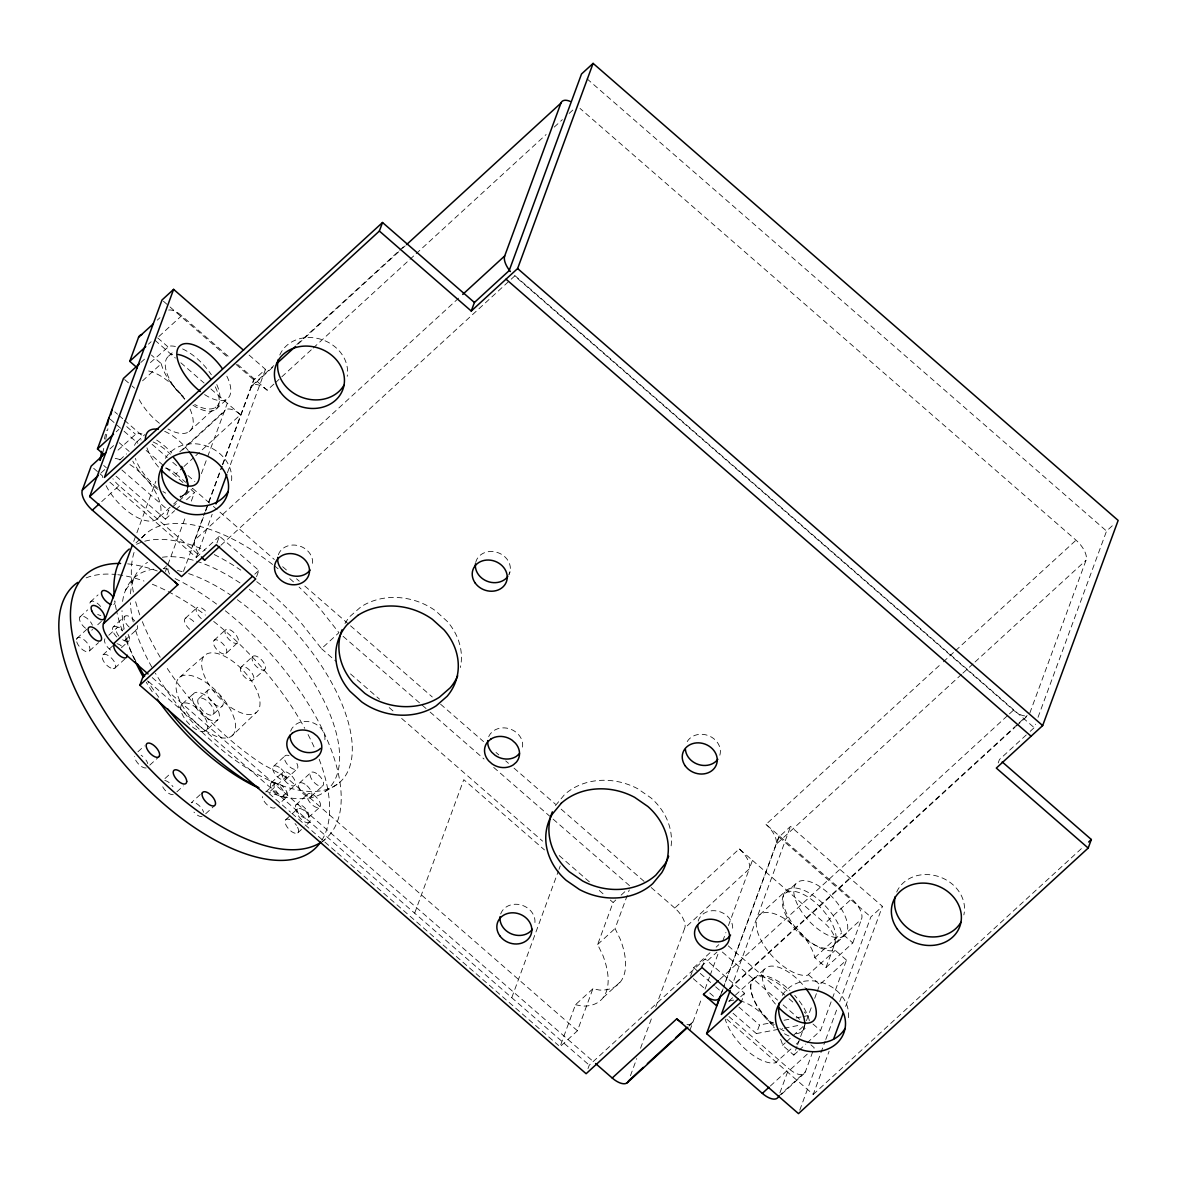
<?xml version="1.0" encoding="UTF-8"?>
<svg xmlns="http://www.w3.org/2000/svg" width="1177" height="1177" viewBox="0 0 1177 1177"><rect width="100%" height="100%" fill="white"/><g stroke="black" fill="none" stroke-linecap="round" stroke-linejoin="round"><path stroke-width="0.75" stroke-dasharray="5 3.75" d="M104.4 439.05L106.268 430.282M102.723 453.263L103.841 448.01M105.695 439.242L107.931 428.722M133.737 541.361L136.267 534.49M136.9 532.769L155.85 481.261M116.023 476.17L165.398 519.16L168.561 510.583L171.195 508.155M165.398 571.507L166.663 568.064M167.928 564.636L185.613 516.556M191.307 501.108L194.47 492.516L190.321 488.911M201.414 473.64L207.093 458.177M207.726 456.47L227.308 403.24M191.513 548.703L204.769 512.657M205.401 510.936L207.932 504.065M208.564 502.358L221.835 466.298M222.468 464.577L254.041 378.729M183.465 571.419L205.033 512.775M205.681 511.053L208.211 504.153M208.844 502.432L222.173 466.21M222.806 464.488L253.908 379.98L265.487 369.357L249.038 355.027M109.902 482.217L196.294 557.427L212.169 514.29M227.396 472.874L265.487 369.357M216.951 543.024L219.466 536.182L258.852 570.462L255.703 579.01M508.773 575.067L510.024 571.654M414.687 913.117L463.782 779.66L544.48 849.912M511.789 997.64L558.384 871.039M559.001 869.332L560.267 865.904M592.899 988.754L575.465 1004.731L560.017 1046.75L577.451 1030.758L592.899 988.754L599.446 990.063A89.231 41.769 47.5 0 0 620.294 939.29L615.071 928.521L629.283 889.871M575.465 1004.731L581.997 1006.041A89.231 41.769 47.5 0 0 602.845 955.283L597.636 944.498L613.085 902.494L615.762 900.037M588 1068.584L589.265 1065.17L705.141 958.946L744.526 993.226L741.378 1001.774M630.431 1075.749L636.757 1058.564M640.538 1048.266L651.911 1017.355M655.707 1007.056L684.764 928.064L749.278 868.92L752.441 860.358L739.274 848.897L674.759 908.041A17.832 8.342 47.5 0 1 684.764 928.064M690.531 976.277L693.694 967.7L710.864 951.958M701.992 967.494L705.141 958.946M689.899 1030.331L701.904 997.713M705.067 989.121L709.481 977.101M710.114 975.395L718.97 951.354M722.752 941.056L725.915 932.464M728.431 925.593L749.278 868.92A17.832 8.342 47.5 0 0 739.274 848.897M720.427 995.521L722.958 988.665M779.174 835.847L723.59 986.944L778.953 837.024L790.547 826.401L882.426 906.378L844.336 1009.91M721.839 992.24L723.105 988.798M730.873 988.592L790.547 826.401M733.05 1013.279L756.37 1033.583L759.533 1025.005L773.48 1022.313M779.91 1092.83L787.487 1072.247L807.54 1053.871M780.645 1039.291A39.268 18.376 47.5 0 1 782.322 1043.984L782.558 1045.308L793.798 1055.092L796.961 1046.5M797.594 1044.779L805.186 1024.137M806.451 1020.709L812.145 1005.246M814.675 998.361L816.573 993.197M817.206 991.475L819.736 984.605L846.469 960.094L835.229 950.31L834.375 950.692A39.268 18.376 47.5 0 1 788.811 917.663A39.268 18.376 47.5 0 1 799.448 888.767A39.268 18.376 47.5 0 1 841.32 931.831L841.54 933.155L852.781 942.939L826.048 967.45L814.808 957.666L814.572 956.342A39.268 18.376 47.5 0 0 772.715 913.264A39.268 18.376 47.5 0 0 762.078 942.174A39.268 18.376 47.5 0 0 807.628 975.203L835.229 950.31M826.048 967.45L834.876 943.439L861.608 918.928A17.846 8.357 47.5 0 0 851.604 898.89L766.006 824.386L942.012 663.048M778.644 1096.258L805.392 1071.747L814.219 1047.736L810.482 1044.485M807.157 1042.837L820.531 1030.581L846.469 960.094M852.781 942.939L861.608 918.928M799.757 1110.176L825.151 1041.189M825.783 1039.453L837.2 1008.409M839.745 1001.509L870.833 917.001L882.426 906.378M726.827 1019.238L813.233 1094.448L829.094 1051.311M998.199 762.946L999.45 759.533L1028.875 732.565M1029.831 713.041L1086.047 560.223A17.846 8.357 47.5 0 0 1076.043 540.184L580.011 108.416M1030.213 731.344L1034.215 727.666L1035.495 724.208M1038.026 717.323L1106.557 531.048L1114.281 523.956M226.028 653.559L226.661 652.647A8.916 4.178 47.5 0 0 221.659 642.627A8.916 4.178 47.5 0 0 213.493 641.185L213.317 642.48A8.916 4.178 47.5 0 0 218.51 651.205A8.916 4.178 47.5 0 0 226.028 653.559L238.284 641.995A8.916 4.178 47.5 0 0 233.281 631.975A8.916 4.178 47.5 0 0 225.116 630.519L224.939 631.828A8.916 4.178 47.5 0 0 230.133 640.538A8.916 4.178 47.5 0 0 237.651 642.907M241.197 666.991L240.564 667.903A8.916 4.178 47.5 0 0 243.919 676.289A8.916 4.178 47.5 0 0 252.055 680.747L264.722 669.625A8.916 4.178 47.5 0 0 262 660.326A8.916 4.178 47.5 0 0 252.82 656.339L241.197 666.991A8.916 4.178 47.5 0 1 250.377 670.978A8.916 4.178 47.5 0 1 253.099 680.277M252.82 656.339L252.187 657.252A8.916 4.178 47.5 0 0 255.541 665.638A8.916 4.178 47.5 0 0 263.677 670.081L264.722 669.625M125.571 590.133L133.884 578.628M555.47 805.583L564.474 794.652A62.263 53.48 20.2 0 1 637.787 788.781L651.013 797.932A62.263 53.48 20.2 0 1 670.861 847.793M232.016 735.816A39.268 18.376 47.5 0 0 205.033 681.836A39.268 18.376 47.5 0 0 180.434 702.095A39.268 18.376 47.5 0 0 232.016 735.816L256.483 712.32A38.473 18.008 47.5 0 0 230.045 659.414A38.473 18.008 47.5 0 0 205.946 679.276A38.473 18.008 47.5 0 0 256.483 712.32M157.277 320.159L159.954 317.702M148.449 344.17L151.112 341.713M158.895 336.519L181.626 315.686L230.81 358.514M140.799 362.545L146.139 357.646M150.391 362.59L169.223 346.112A39.268 18.376 47.5 0 1 175.417 346.465M168.502 356.234L174.946 350.334M142.579 380.818L161.293 363.664L151.392 355.042M116.199 431.812L118.877 429.37M109.888 448.967L113.904 445.289M118.024 450.129L135.988 433.93A39.268 18.376 47.5 0 1 141.946 433.886M101.045 472.977L105.062 469.299M137.047 441.713L144.771 434.637M119.819 460.001L126.513 453.881M101.708 501.593L119.083 485.66L199.413 555.588M189.173 431.591L215.906 407.08M215.965 409.228L227.558 398.606M179.728 451.88L225.425 409.993M252.158 385.482L273.814 365.62M296.839 344.523L398.37 251.451M399.724 250.201L405.138 245.243M182.494 450.011L224.16 411.818A17.846 8.357 47.5 0 1 240.476 414.701L194.779 456.602M272.549 367.445L250.892 387.307A17.846 8.357 47.5 0 1 267.208 390.19L273.991 383.996M298.281 343.875L401.166 249.553M402.519 248.318L405.226 245.831M165.722 468.255A17.846 8.357 47.5 0 1 175.961 473.845L182.685 467.681M184.024 466.46L193.44 457.824M275.344 382.746L311.89 349.245M313.244 347.995L414.79 254.923M416.143 253.688L546.113 134.546M554.235 127.101L562.356 119.642M569.124 113.448L573.184 109.726M106.062 485.66A39.268 18.376 47.5 0 0 157.615 518.689L172.313 505.213M173.652 503.977L178.992 499.077M180.331 497.856L184.348 494.178M184.509 494.708L190.954 488.808M172.519 506.949L177.801 502.108M179.125 500.887L192.337 488.779M135.988 542.862L140.019 539.169M141.358 537.948L146.728 533.019M165.398 519.16L174.652 510.686M175.976 509.464L181.258 504.624M186.54 499.784L194.47 492.516M90.291 602.006L98.029 594.9M79.904 616.998L87.657 609.892M76.888 638.405L88.51 627.753M97.72 624.752L101.59 621.191M163.897 568.329L166.59 565.872M458.662 298.134L194.661 540.125A17.846 8.357 47.5 0 0 200.37 555.735M116.817 636.978L115.993 636.154A8.916 4.178 47.5 0 1 113.272 626.855L124.894 616.204A8.916 4.178 47.5 0 1 134.075 620.191L134.796 621.088M89.54 650.896L98.574 642.598M108.799 635.227L116.552 628.121A8.916 4.178 47.5 0 1 123.585 629.371M196.294 557.427L219.466 536.182M220.923 545.275L514.702 275.977L1013.5 710.158A17.846 8.357 47.5 0 0 1026.491 715.807M102.987 654.824L114.61 644.172M125.174 640.141L136.797 629.489M121.452 647.718L129.19 640.612M114.89 668.109L125.218 658.634M185.304 618.337L196.927 607.685M254.806 574.17L258.852 570.462M214.126 640.273L225.749 629.607M182.303 703.949L193.925 693.282M137.9 751.823L144.359 745.909M198.692 698.608L207.991 690.075M149.803 765.109L158.851 756.826M212.978 714.557A10.711 5.017 47.5 0 0 205.622 699.829A10.711 5.017 47.5 0 0 198.913 705.361A10.711 5.017 47.5 0 0 212.978 714.557L222.276 706.023A10.711 5.017 47.5 0 0 214.92 691.311A10.711 5.017 47.5 0 0 208.211 696.828A10.711 5.017 47.5 0 0 222.276 706.023M206.107 730.534A17.846 8.357 47.5 0 0 193.852 705.979A17.846 8.357 47.5 0 0 182.67 715.189A17.846 8.357 47.5 0 0 206.107 730.534L217.73 719.868A17.846 8.357 47.5 0 0 205.475 695.327A17.846 8.357 47.5 0 0 194.293 704.537A17.846 8.357 47.5 0 0 217.73 719.868M164.971 778.541L170.135 773.804M256.733 581.659A167.928 78.609 47.5 0 1 302.033 624.045L321.498 648.674L338.932 632.682L319.482 608.068A167.928 78.609 47.5 0 0 299.076 587.073M176.874 791.841L183.332 785.912M200.252 794.563L191.218 802.846A8.916 4.178 47.5 0 1 197.868 804.494A8.916 4.178 47.5 0 1 203.65 812.307M205.695 813.763L214.744 805.48M273.535 766.359L285.158 755.708M271.21 782.808L282.833 772.141M265.825 791.959L274.874 783.676A8.916 4.178 47.5 0 1 282.392 786.03L284.04 787.663A8.916 4.178 47.5 0 1 286.776 796.961L279.023 804.068M577.451 1030.758L285.849 776.938L268.415 792.915L290.528 812.159M285.437 779.645L297.06 768.993M283.113 796.093L294.736 785.442M299.252 783.176L310.875 772.524M295.868 804.98L307.491 794.328M285.864 819.575L291.028 814.852M292.323 813.66L297.487 808.923A8.916 4.178 47.5 0 1 305.005 811.277L306.667 812.91A8.916 4.178 47.5 0 1 309.389 822.223L305.505 825.768M311.155 796.476L322.778 785.809M308.506 817.471L320.129 806.819M297.766 832.875L304.225 826.945M322.277 841.864L324.852 839.495M621.132 895.123L625.149 891.43M597.636 944.498L615.071 928.521M943.365 661.812L954.194 651.881M955.547 650.646L1076.043 540.184M603.168 997.625L620.603 981.647M961.506 674.406L776.026 844.424A17.846 8.357 47.5 0 0 766.006 824.386M962.86 673.156L973.688 663.24M975.042 661.989L1086.047 560.223M716.146 947.117L718.794 944.69M701.095 966.582L716.955 952.061M759.827 914.691L786.574 890.18M785.442 893.255L797.02 882.632M719.721 979.47L1008.086 715.13M1009.439 713.88L1013.5 710.158M689.031 1025.447L693.062 1021.754A17.846 8.357 47.5 0 1 686.971 1024.461M729.269 988.562L1017.649 724.223M1019.002 722.972L1027.124 715.528M689.104 1026.05L691.796 1023.578M729.357 989.151L1015.03 727.283M1016.384 726.047L1027.212 716.116M728.916 1001.112L754.325 977.822M753.986 978.749L765.58 968.127M740.657 996.772L744.526 993.226M834.876 943.439A17.846 8.357 47.5 0 0 824.871 923.401L851.604 898.89M814.808 957.666L841.54 933.155M832.904 946.249A35.575 16.655 47.5 0 0 808.452 897.33A35.575 16.655 47.5 0 0 786.162 915.691A35.575 16.655 47.5 0 0 832.904 946.249L844.483 935.627A35.575 16.655 47.5 0 0 820.045 886.708A35.575 16.655 47.5 0 0 797.741 905.069A35.575 16.655 47.5 0 0 844.483 935.627M782.558 1045.308L785.236 1042.866M786.574 1041.645L803.95 1025.711M801.449 1031.743L807.878 1025.844M790.959 1048.987L775.393 1062.846A39.268 18.376 47.5 0 1 725.209 1019.164M796.299 1044.087L798.977 1041.63M793.798 1055.092L797.8 1051.414M799.139 1050.193L805.833 1044.073M770.346 1086.018L789.061 1068.863A17.846 8.357 47.5 0 0 805.392 1071.747M781.396 1094.419L804.126 1073.586M813.233 1094.448L1083.237 846.94M179.654 677.334L205.166 655.015M325.367 791.356L337.755 783.956M783.941 1020.282L789.164 1019.267M796.138 1017.928L801.375 1016.913M803.111 1016.575L808.349 1015.56L804.2 1011.955M756.37 1033.583L782.528 1028.521M784.265 1028.183L799.963 1025.152M285.849 776.938L262.118 763.961A167.928 78.609 47.5 0 1 165.972 666.462M587.058 78.83L1106.557 531.048M514.717 275.447L1034.215 727.666M237.651 364.458L267.208 390.19M163.397 301.194L229.221 358.485M236.077 364.458L253.908 379.98M778.953 837.024L870.833 917.001M157.718 337.917L167.767 346.656M154.893 340.197L175.388 358.043M180.846 362.796L204.077 383.025M210.918 388.969L240.476 414.701M752.441 860.358L824.871 923.401M124.659 379.553L130.853 384.938M132.089 386.027L134.561 388.175M808.496 974.821L819.736 984.605M114.787 411.832L117.553 414.245M118.936 415.452L123.07 419.056M124.453 420.248L142.402 435.873M152.068 444.288L167.252 457.5M172.769 462.311L178.286 467.122M187.952 475.523L194.852 481.54M728.269 945.867L787.634 997.537M789.017 998.743L793.151 1002.348M126.704 426.633L135.414 434.21M813.042 1024.064L820.531 1030.581M175.961 473.845L185.657 482.29M192.587 488.323L211.978 505.198M213.375 506.404L274.329 559.472M282.642 566.711L286.805 570.33M296.501 578.775L299.267 581.188M304.814 586.014L349.157 624.604M350.54 625.811L432.283 696.975M440.595 704.214L483.556 741.598M496.017 752.456L498.798 754.869M505.713 760.901L508.493 763.314M514.025 768.14L555.603 804.318M561.135 809.143L644.275 881.514M651.205 887.546L674.759 908.041M110.255 419.218L122.673 430.032M124.056 431.223L137.856 443.243M146.139 450.453L183.421 482.908M722.354 952.031L777.57 1000.097M783.102 1004.908L799.669 1019.326M343.081 636.301L428.752 710.879M430.135 712.085L484.027 759.003M493.707 767.419L551.748 817.941M553.131 819.148L630.519 886.516M119.157 442.699L129.176 451.424M121.922 469.991L168.561 510.583M693.694 967.7L714.262 985.605M715.631 986.797L721.118 991.578M738.95 1007.1L759.533 1025.005M321.498 648.674L336.696 661.901M350.511 673.935L379.538 699.197M389.204 707.612L394.736 712.423M401.651 718.441L542.612 841.143M559.193 855.576L590.972 883.25M599.27 890.474L603.404 894.079M610.319 900.096L613.085 902.494M103.679 465.43L106.416 467.813M693.282 978.661L704.243 988.209M709.731 992.991L715.219 997.758M728.946 1016.531L789.061 1068.863M93.674 468.299L98.691 472.668M99.942 473.757L102.443 475.935L102.782 477.7M152.216 677.584L594.208 1062.331M148.508 681.512L589.265 1065.17M291.911 813.366L336.136 851.868M337.519 853.06L558.634 1045.544M129.264 627.135L127.616 625.502A8.916 4.178 47.5 0 1 124.894 616.204M809.29 1020.812L809.07 1019.473A39.268 18.376 47.5 0 0 794.71 995.374M161.293 363.664L161.367 364.179A39.268 18.376 47.5 0 0 186.143 398.768M782.278 995.389A35.575 30.558 20.2 0 1 825.003 983.604A35.575 30.558 20.2 0 1 847.955 1021.136M896.697 892.019A35.575 30.558 20.2 0 1 939.143 876.733A35.575 30.558 20.2 0 1 963.845 914.912M698.167 921.164A17.787 15.286 20.2 0 1 699.8 917.516L702.492 914.47A17.787 15.286 20.2 0 1 723.546 913.367A17.787 15.286 20.2 0 1 732.212 931.39M500.681 913.985A17.787 15.286 20.2 0 1 521.691 905.142A17.787 15.286 20.2 0 1 534.638 924.431M687.206 741.598A17.787 15.286 20.2 0 1 709.996 736.316A17.787 15.286 20.2 0 1 719.176 756.988M488.705 736.714A17.787 15.286 20.2 0 1 490.824 733.3L493.899 730.593A17.787 15.286 20.2 0 1 515.202 731.608L518.571 734.639A17.787 15.286 20.2 0 1 522.088 748.955M344.993 623.545A62.263 53.48 20.2 0 1 350.084 616.336L360.927 606.861A62.263 53.48 20.2 0 1 435.49 610.745L447.245 621.397A62.263 53.48 20.2 0 1 460.354 667.521M290.645 731.211A17.787 15.286 20.2 0 1 292.485 727.666L295.353 724.752A17.787 15.286 20.2 0 1 316.539 724.561L320.1 727.401A17.787 15.286 20.2 0 1 324.264 742.849M475.699 562.488A17.787 15.286 20.2 0 1 497.827 552.616A17.787 15.286 20.2 0 1 509.155 574.185M278.36 554.779A17.787 15.286 20.2 0 1 299.37 545.937A17.787 15.286 20.2 0 1 312.317 565.225M165.354 458.368A35.575 30.558 20.2 0 1 208.064 446.569A35.575 30.558 20.2 0 1 231.03 484.115M279.773 354.998A35.575 30.558 20.2 0 1 321.321 339.417A35.575 30.558 20.2 0 1 347.215 376.331M158.483 467.034A35.575 16.655 47.5 0 1 146.919 447.731M164.692 431.356A35.575 16.655 47.5 0 1 188.232 450.541M226.837 376.169A35.575 16.655 47.5 0 1 204.548 394.53M775.422 1004.055A35.575 16.655 47.5 0 1 766.786 967.303A35.575 16.655 47.5 0 1 805.156 987.562M187.731 487.749A35.575 16.655 47.5 0 1 180.375 496.562M165.722 493.134A35.575 16.655 47.5 0 1 162.897 491.53M157.262 487.602A35.575 16.655 47.5 0 1 135.34 458.353M134.531 445.362A35.575 16.655 47.5 0 1 141.196 439.874M153.098 441.978A35.575 16.655 47.5 0 1 170.444 454.248M215.244 386.792A35.575 16.655 47.5 0 1 192.954 405.153M184.818 398.826A35.575 16.655 47.5 0 1 172.651 354.395M804.656 1024.77A35.575 16.655 47.5 0 1 793.784 1033.73M784.029 1030.861A35.575 16.655 47.5 0 1 779.836 1028.566M774.201 1024.637A35.575 16.655 47.5 0 1 751.544 982.162A35.575 16.655 47.5 0 1 787.384 991.269M788.987 1036.01A39.268 18.376 47.5 0 1 782.852 1032.803M773.569 1025.932A39.268 18.376 47.5 0 1 751.868 981.059A39.268 18.376 47.5 0 1 789.944 990.46M202.076 816.603A8.916 4.178 47.5 0 1 193.94 812.145M173.24 794.666A8.916 4.178 47.5 0 1 162.558 786.545M164.795 780.469A8.916 4.178 47.5 0 1 172.99 786.707M286.776 796.961A8.916 4.178 47.5 0 1 277.595 792.974L276.154 791.165A8.916 4.178 47.5 0 1 274.874 783.676M275.138 807.613A8.916 4.178 47.5 0 1 265.973 803.626L264.531 801.817A8.916 4.178 47.5 0 1 262.427 796.549M309.389 822.223A8.916 4.178 47.5 0 1 300.209 818.236L298.781 816.411A8.916 4.178 47.5 0 1 297.487 808.923M297.575 827.254A8.916 4.178 47.5 0 1 296.722 833.331A8.916 4.178 47.5 0 1 288.586 828.888L287.159 827.078A8.916 4.178 47.5 0 1 285.481 819.986A8.916 4.178 47.5 0 1 291.631 820.604M295.044 823.562A8.916 4.178 47.5 0 1 296.472 825.386M85.524 628.238A8.916 4.178 47.5 0 1 80.757 616.307A8.916 4.178 47.5 0 1 92.409 625.178M92.556 629.489A8.916 4.178 47.5 0 1 91.703 630.181M146.183 767.948A8.916 4.178 47.5 0 1 138.842 764.344A8.916 4.178 47.5 0 1 134.502 756.414M141.093 755.207A8.916 4.178 47.5 0 1 142.844 756.546M145.933 759.989A8.916 4.178 47.5 0 1 147.758 763.652M110.55 650.028A8.916 4.178 47.5 0 1 104.93 638.787M76.476 639.523A8.916 4.178 47.5 0 1 86.701 642.289A8.916 4.178 47.5 0 1 86.995 651.764A8.916 4.178 47.5 0 1 76.52 640.994M86.127 577.878A178.463 83.538 47.5 0 1 116.008 574.508M117.832 574.714A178.463 83.538 47.5 0 1 143.977 581.041M152.319 584.233A178.463 83.538 47.5 0 1 205.372 615.041M213.714 621.456A178.463 83.538 47.5 0 1 304.755 728.342M308.065 734.551A178.463 83.538 47.5 0 1 315.127 749.366M319.158 759.224A178.463 83.538 47.5 0 1 320.644 842.07M189.674 629.268A8.916 4.178 47.5 0 1 184.76 622.162L184.48 620.559A8.916 4.178 47.5 0 1 188.497 618.087A8.916 4.178 47.5 0 1 195.912 624.134M125.718 636.316A8.916 4.178 47.5 0 1 121.143 640.082M113.272 626.855A8.916 4.178 47.5 0 1 122.452 630.843M100.869 615.409A8.916 4.178 47.5 0 1 97.662 614.394M89.879 603.124A8.916 4.178 47.5 0 1 100.589 606.479M225.337 610.804A178.463 83.538 47.5 0 1 322.366 841.393M127.631 563.857A178.463 83.538 47.5 0 1 157.247 570.977M175.108 578.584A178.463 83.538 47.5 0 1 216.995 604.389M137.341 625.664A8.916 4.178 47.5 0 1 132.766 629.43M128.131 634.462A8.916 4.178 47.5 0 1 128.823 641.009A8.916 4.178 47.5 0 1 122.173 639.361M118.892 636.139A8.916 4.178 47.5 0 1 116.552 628.121M117.023 643.731A8.916 4.178 47.5 0 1 120.378 645.187L122.128 646.526A8.916 4.178 47.5 0 1 123.791 648.159M114.919 601.241A8.916 4.178 47.5 0 1 113.713 604.522M296.884 763.373A8.916 4.178 47.5 0 1 291.293 767.978L289.527 766.639A8.916 4.178 47.5 0 1 284.334 757.929A8.916 4.178 47.5 0 1 289.189 755.766M201.296 618.616A8.916 4.178 47.5 0 1 196.382 611.51L196.118 609.907A8.916 4.178 47.5 0 1 200.119 607.435A8.916 4.178 47.5 0 1 207.535 613.482M728.916 1001.436A39.268 18.376 47.5 0 1 736.581 1000.185M739.539 1000.685A39.268 18.376 47.5 0 1 774.26 1027.845M158.763 697.27A167.928 78.609 47.5 0 1 147.537 680.909M135.796 660.93A167.928 78.609 47.5 0 1 124.909 637.64M122.349 630.872A167.928 78.609 47.5 0 1 116.714 611.687M116.317 609.848A167.928 78.609 47.5 0 1 114.772 600.888M136.561 544.304A167.928 78.609 47.5 0 1 205.048 550.262M214.243 554.558A167.928 78.609 47.5 0 1 240.77 570.124M249.347 589.471A146.331 68.501 47.5 0 1 339.844 782.249A146.331 68.501 47.5 0 1 155.408 673.288M151.818 667.109A146.331 68.501 47.5 0 1 135.09 628.695M133.251 621.912A146.331 68.501 47.5 0 1 130.338 602.756M130.456 593.826A146.331 68.501 47.5 0 1 147.522 562.371M162.338 557.251A146.331 68.501 47.5 0 1 194.882 560.693M196.544 561.208A146.331 68.501 47.5 0 1 240.667 583.365M190.041 409.066A39.268 18.376 47.5 0 1 167.958 428.987M159.41 423.279A39.268 18.376 47.5 0 1 137.577 396.531M148.67 370.976A39.268 18.376 47.5 0 1 184.612 399.253M129.926 464.577A39.268 18.376 47.5 0 1 157.615 518.689M115.214 458.397A39.268 18.376 47.5 0 1 120.437 459.78M168.649 310.051A17.846 8.357 47.5 0 1 181.626 315.686M216.789 384.555A39.268 18.376 47.5 0 1 194.705 404.491M182.612 348.936A39.268 18.376 47.5 0 1 211.345 374.742M187.011 490.044A39.268 18.376 47.5 0 1 179.875 496.341M157.924 489.338A39.268 18.376 47.5 0 1 132.795 461.149M156.659 440.066A39.268 18.376 47.5 0 1 171.71 452.968M119.083 485.66A17.846 8.357 47.5 0 1 112.918 478.789M237.298 599.711A143.417 67.133 47.5 0 1 338.741 745.247A143.417 67.133 47.5 0 1 264.663 790.635M152.23 691.767A143.417 67.133 47.5 0 1 146.286 682.248M134.472 659.694A143.417 67.133 47.5 0 1 125.88 636.154M124.144 628.989A143.417 67.133 47.5 0 1 122.011 610.657M122.599 601.418A143.417 67.133 47.5 0 1 153.451 569.182M163.235 568.668A143.417 67.133 47.5 0 1 168.532 569.035M177.418 570.492A143.417 67.133 47.5 0 1 182.126 571.639M188.614 573.596A143.417 67.133 47.5 0 1 230.206 594.768M160.204 657.222A167.928 78.609 47.5 0 1 142.343 621.647M139.783 614.88A167.928 78.609 47.5 0 1 135.031 599.402M133.384 592.031A167.928 78.609 47.5 0 1 134.811 550.233M141.873 537.845A167.928 78.609 47.5 0 1 272.711 564.563M274.167 565.681A167.928 78.609 47.5 0 1 278.493 569.094M289.748 578.569A167.928 78.609 47.5 0 1 293.764 582.144M169.547 574.067A17.846 8.357 47.5 0 1 167.561 567.255M316.642 773.539L314.906 772.583A8.916 4.178 47.5 0 0 310.066 774.746A8.916 4.178 47.5 0 0 315.245 783.455L317.01 784.794A8.916 4.178 47.5 0 0 323.601 783.588A8.916 4.178 47.5 0 0 316.642 773.539M110.859 668.05L109.108 667.094A8.916 4.178 47.5 0 1 102.164 657.046A8.916 4.178 47.5 0 1 108.755 655.839L110.506 657.178A8.916 4.178 47.5 0 1 115.699 665.888A8.916 4.178 47.5 0 1 110.859 668.05M279.302 767.375L277.551 766.418A8.916 4.178 47.5 0 0 272.711 768.581A8.916 4.178 47.5 0 0 277.904 777.291L279.67 778.63A8.916 4.178 47.5 0 0 286.246 777.423A8.916 4.178 47.5 0 0 279.302 767.375M305.02 784.206L303.283 783.249A8.916 4.178 47.5 0 0 298.428 785.397A8.916 4.178 47.5 0 0 303.622 794.107L305.387 795.446A8.916 4.178 47.5 0 0 311.964 794.254A8.916 4.178 47.5 0 0 305.02 784.206M290.366 774.51L288.615 773.171A8.916 4.178 47.5 0 0 282.2 773.068A8.916 4.178 47.5 0 0 285.555 781.454L287.217 783.088A8.916 4.178 47.5 0 0 295.368 784.529A8.916 4.178 47.5 0 0 290.366 774.51M278.743 785.162L276.992 783.823A8.916 4.178 47.5 0 0 270.578 783.72A8.916 4.178 47.5 0 0 273.932 792.106L275.595 793.739A8.916 4.178 47.5 0 0 283.745 795.181A8.916 4.178 47.5 0 0 278.743 785.162M296.001 809.29A8.916 4.178 47.5 0 0 307.668 818.162A8.916 4.178 47.5 0 0 302.886 806.23A8.916 4.178 47.5 0 0 296.001 809.29M307.624 798.639A8.916 4.178 47.5 0 0 319.291 807.51A8.916 4.178 47.5 0 0 314.509 795.578A8.916 4.178 47.5 0 0 307.624 798.639"/><path stroke-width="1.5" d="M99.942 460.089L101.796 451.321M107.387 425.029L108.873 418.012M110.918 414.701L112.021 409.434M148.067 673.965L113.419 643.819L177.933 584.675L92.35 510.171A17.846 8.357 47.5 0 1 82.331 490.132L91.173 466.121L105.871 452.645M103.694 454.381L97.485 448.967L123.423 378.479L139.46 363.767M137.268 367.886L129.735 361.324L138.562 337.313L153.275 323.837M100.192 460.133L102.09 454.984M1002.201 761.916L1091.344 839.51L1088.195 848.058L798.492 1113.619L706.612 1033.641L741.378 1001.774L701.992 967.494L586.117 1073.718L139.828 685.235L255.703 579.01L216.318 544.73L181.567 576.598L89.673 496.62L162.014 299.988L173.607 289.365L243.551 350.246M173.607 289.365L104.415 477.45L382.525 222.512L474.405 302.489L471.256 311.037L379.377 231.06L382.525 222.512M113.419 643.819A17.846 8.357 47.5 0 1 103.414 623.781L132.471 544.789M139.828 685.235L142.976 676.687L252.113 576.642M215.98 503.933L226.764 474.611M462.723 294.412L504.698 255.939L560.929 103.105A17.846 8.357 47.5 0 1 570.242 101.413M471.256 311.037L517.615 268.547L593.105 63.381L1118.15 520.425L1042.66 725.591L996.316 768.081L1088.195 848.058M727.916 989.798L719.794 997.243L716.646 1005.82L703.478 994.359L718.367 980.706M706.612 1033.641L720.574 995.698M730.226 990.313L721.339 1014.471L738.082 999.126M833.537 1039.232L843.07 1013.353M730.579 935.038L727.886 938.069A17.787 15.286 20.2 0 1 708.922 940.217A17.787 15.286 20.2 0 1 697.681 925.151M320.482 748.366L319.57 749.308A17.787 15.286 20.2 0 1 298.37 749.499L294.809 746.659A17.787 15.286 20.2 0 1 289.954 735.154M129.735 361.324L145.771 346.626M97.485 448.967L113.522 434.269M82.331 490.132L98.382 475.434M89.673 496.62L379.377 231.06M92.35 510.171L99.03 504.05M593.105 63.381L581.512 74.004L509.17 270.622L474.405 302.489M276.61 363.722L295.574 346.362M406.58 244.595L560.929 103.105M103.414 623.781L161.205 570.801M202.047 557.883L204.68 560.164L219.569 546.511M595.591 1063.537L612.217 1078.014L676.731 1018.87A17.846 8.357 47.5 0 0 682.601 1022.916M643.333 1067.348L628.547 1080.898A17.846 8.357 47.5 0 1 612.217 1078.014M647.365 1063.64L671.552 1041.468M675.583 1037.776L686.338 1027.918M627.282 1082.722L687.765 1027.286M676.731 1018.87L762.328 1093.374L769.008 1087.239M1088.637 841.996L1091.344 839.51M519.528 753.604L516.438 756.325A17.787 15.286 20.2 0 1 495.134 755.31L491.765 752.28A17.787 15.286 20.2 0 1 487.719 740.583M258.925 787.722L244.684 779.939A167.928 78.609 47.5 0 1 167.575 708.789M517.615 268.547L1042.66 725.591M506.022 279.17L1031.067 736.213M844.998 1028.551A35.575 30.558 20.2 0 1 802.273 1040.35A35.575 30.558 20.2 0 1 779.321 1002.804M960.873 922.327A35.575 30.558 20.2 0 1 918.148 934.126A35.575 30.558 20.2 0 1 895.197 896.58M552.337 811.85A62.263 53.48 20.2 0 0 569.359 871.804L582.571 880.955A62.263 53.48 20.2 0 0 655.883 875.07L664.887 864.153A62.263 53.48 20.2 0 0 668.668 856.238M532.416 929.256A17.787 15.286 20.2 0 1 511.789 934.038A17.787 15.286 20.2 0 1 500.078 916.574M717.823 759.297A17.787 15.286 20.2 0 1 698.667 764.579A17.787 15.286 20.2 0 1 685.411 749.322M457.676 675.848A62.263 53.48 20.2 0 1 450.232 687.765L439.389 697.24A62.263 53.48 20.2 0 1 364.841 693.356L353.085 682.704A62.263 53.48 20.2 0 1 341.992 629.857M507.802 576.48A17.787 15.286 20.2 0 1 487.175 581.261A17.787 15.286 20.2 0 1 475.464 563.798M310.095 570.051A17.787 15.286 20.2 0 1 289.468 574.832A17.787 15.286 20.2 0 1 277.757 557.368M228.058 491.515A35.575 30.558 20.2 0 1 185.333 503.315A35.575 30.558 20.2 0 1 162.382 465.783M343.934 385.291A35.575 30.558 20.2 0 1 301.224 397.09A35.575 30.558 20.2 0 1 278.258 359.559M189.173 451.762A35.575 16.655 47.5 0 1 195.514 484.527A35.575 16.655 47.5 0 1 161.617 470.462M145.389 439.948A35.575 16.655 47.5 0 1 158.248 429.34M200.311 391.5A35.575 16.655 47.5 0 1 179.448 346.2A35.575 16.655 47.5 0 1 222.394 368.725M806.098 988.783A35.575 16.655 47.5 0 1 812.439 1021.562A35.575 16.655 47.5 0 1 778.541 1007.483M173.652 457.618A35.575 16.655 47.5 0 1 187.761 485.866M178.124 354.483A35.575 16.655 47.5 0 1 210.815 379.347M790.591 994.639A35.575 16.655 47.5 0 1 804.7 1022.887M320.644 842.07A178.463 83.538 47.5 0 1 135.281 776.555A178.463 83.538 47.5 0 1 77.682 582.424M321.056 842.261A178.463 83.538 47.5 0 1 116.405 728.843A178.463 83.538 47.5 0 1 120.569 563.445M127.322 655.236A8.916 4.178 47.5 0 1 122.482 657.384L120.731 656.442A8.916 4.178 47.5 0 1 114.61 644.172M110.991 604.478A8.916 4.178 47.5 0 1 102.311 596.268A8.916 4.178 47.5 0 1 104.444 590.471A8.916 4.178 47.5 0 1 113.492 597.681M510.391 271.534A17.846 8.357 47.5 0 1 504.698 255.939M719.794 997.243A17.846 8.357 47.5 0 1 703.478 994.359M144.639 676.289A167.928 78.609 47.5 0 1 137.459 663.975M114.213 595.724A167.928 78.609 47.5 0 1 129.279 549.012M138.562 337.313A17.846 8.357 47.5 0 1 141.902 334.562M181.582 466.386A39.268 18.376 47.5 0 1 183.068 469.123M183.862 470.741A39.268 18.376 47.5 0 1 187.614 487.307M778.644 1096.258A17.846 8.357 47.5 0 1 762.328 1093.374M177.933 584.675A17.846 8.357 47.5 0 1 174.637 581.423M204.68 560.164A17.846 8.357 47.5 0 1 201.37 556.912M258.072 787.737A143.417 67.133 47.5 0 1 157.247 699.138M143.506 677.466A143.417 67.133 47.5 0 1 135.267 661.43M186.731 781.337L186.54 782.631A8.916 4.178 47.5 0 1 178.374 781.19A8.916 4.178 47.5 0 1 173.372 771.17L174.005 770.258A8.916 4.178 47.5 0 1 181.538 772.612A8.916 4.178 47.5 0 1 186.731 781.337M202.209 793.107L202.017 794.401A8.916 4.178 47.5 0 0 208.962 804.465A8.916 4.178 47.5 0 0 215.553 803.258L215.273 801.655A8.916 4.178 47.5 0 0 208.609 793.21A8.916 4.178 47.5 0 0 202.209 793.107M159.483 755.914L158.851 756.826A8.916 4.178 47.5 0 1 149.67 752.839A8.916 4.178 47.5 0 1 146.948 743.54L147.978 743.07A8.916 4.178 47.5 0 1 156.114 747.527A8.916 4.178 47.5 0 1 159.483 755.914M561.341 803.2L552.322 814.131A62.263 53.48 20.2 0 0 566.211 880.352L579.422 889.503A62.263 53.48 20.2 0 0 652.735 883.633L661.754 872.701A62.263 53.48 20.2 0 0 647.865 806.48L634.638 797.329A62.263 53.48 20.2 0 0 561.341 803.2M699.344 923.018L696.652 926.064A17.787 15.286 20.2 0 0 701.757 946.485A17.787 15.286 20.2 0 0 724.752 946.632L727.43 943.586A17.787 15.286 20.2 0 0 722.34 923.165A17.787 15.286 20.2 0 0 699.344 923.018M292.205 733.3L289.351 736.213A17.787 15.286 20.2 0 0 291.661 755.207L295.221 758.047A17.787 15.286 20.2 0 0 316.422 757.856L319.276 754.943A17.787 15.286 20.2 0 0 316.966 735.949L313.391 733.109A17.787 15.286 20.2 0 0 292.205 733.3M490.765 739.141L487.675 741.863A17.787 15.286 20.2 0 0 488.617 760.828L492.001 763.858A17.787 15.286 20.2 0 0 513.29 764.873L516.379 762.152A17.787 15.286 20.2 0 0 515.423 743.187L512.054 740.156A17.787 15.286 20.2 0 0 490.765 739.141M357.793 615.409L346.935 624.884A62.263 53.48 20.2 0 0 349.937 691.252L361.692 701.904A62.263 53.48 20.2 0 0 436.24 705.788L447.098 696.313A62.263 53.48 20.2 0 0 444.097 629.945L432.342 619.293A62.263 53.48 20.2 0 0 357.793 615.409M499.739 935.7A17.787 15.286 20.2 0 0 530.003 936.686A17.787 15.286 20.2 0 0 513.246 912.808A17.787 15.286 20.2 0 0 499.739 935.7M897.198 928.903A35.575 30.558 20.2 0 0 957.725 930.875A35.575 30.558 20.2 0 0 924.195 883.118A35.575 30.558 20.2 0 0 897.198 928.903M781.307 1035.127A35.575 30.558 20.2 0 0 841.849 1037.099A35.575 30.558 20.2 0 0 808.319 989.342A35.575 30.558 20.2 0 0 781.307 1035.127M685.146 765.741A17.787 15.286 20.2 0 0 715.41 766.727A17.787 15.286 20.2 0 0 698.652 742.849A17.787 15.286 20.2 0 0 685.146 765.741M277.419 576.495A17.787 15.286 20.2 0 0 307.683 577.48A17.787 15.286 20.2 0 0 290.925 553.602A17.787 15.286 20.2 0 0 277.419 576.495M475.125 582.924A17.787 15.286 20.2 0 0 505.404 583.91A17.787 15.286 20.2 0 0 488.632 560.031A17.787 15.286 20.2 0 0 475.125 582.924M280.258 391.882A35.575 30.558 20.2 0 0 340.8 393.839A35.575 30.558 20.2 0 0 307.256 346.097A35.575 30.558 20.2 0 0 280.258 391.882M164.383 498.106A35.575 30.558 20.2 0 0 224.91 500.063A35.575 30.558 20.2 0 0 191.38 452.306A35.575 30.558 20.2 0 0 164.383 498.106M88.658 632.049A8.916 4.178 47.5 0 0 100.31 640.921A8.916 4.178 47.5 0 0 95.543 628.989A8.916 4.178 47.5 0 0 88.658 632.049M91.674 610.657A8.916 4.178 47.5 0 0 103.341 619.529A8.916 4.178 47.5 0 0 98.559 607.582A8.916 4.178 47.5 0 0 91.674 610.657"/></g></svg>
